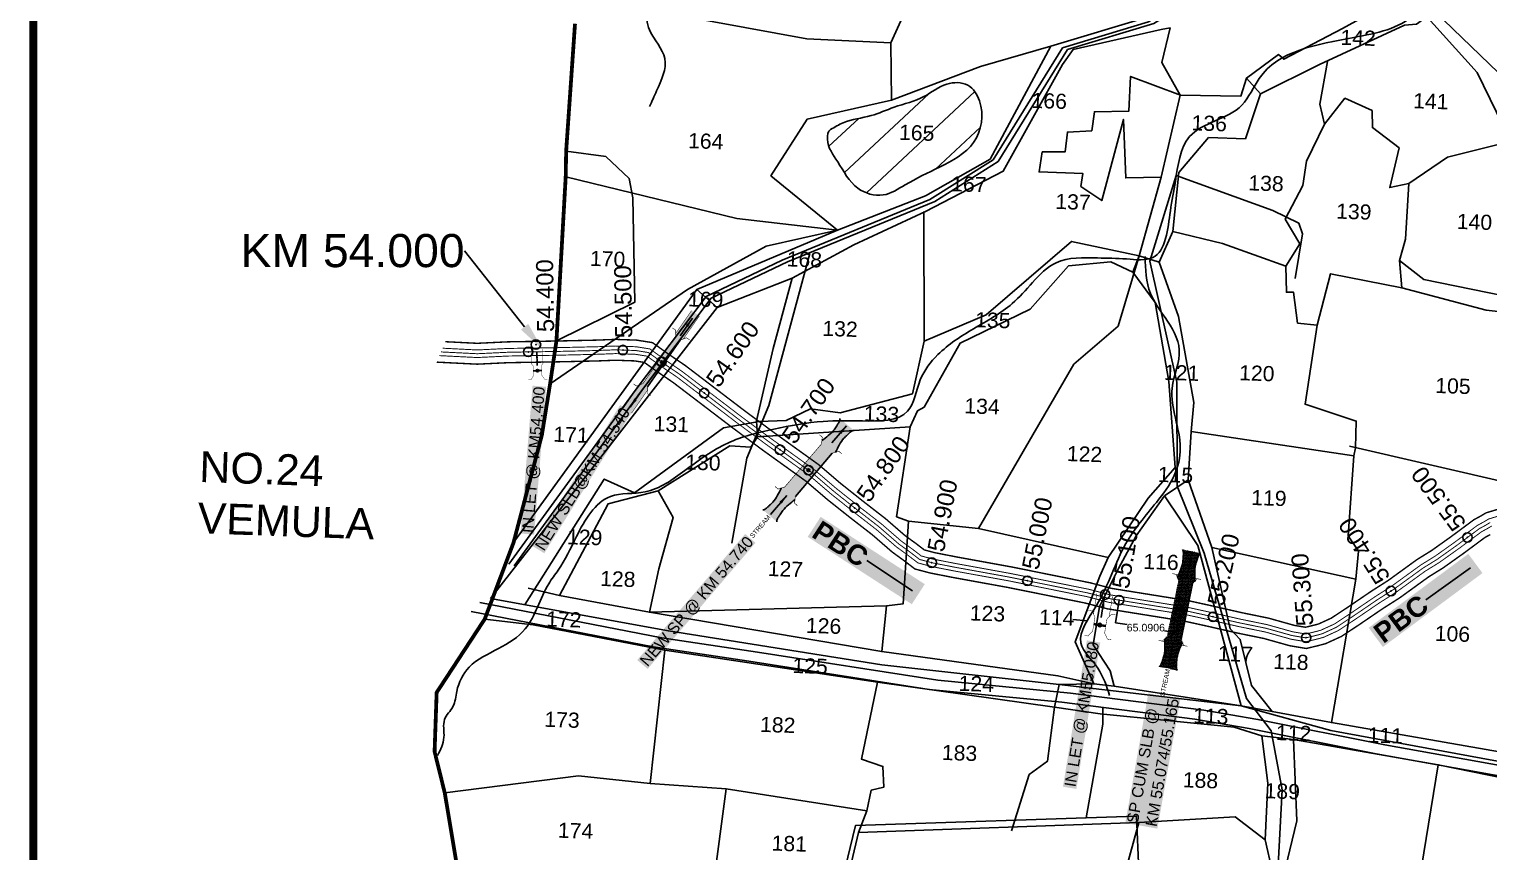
# Model space of a CAD drawing. Header units: inches. Extents: x 211876 to 216659, y 1586448 to 1603451.
# Drawn here: x 211876 to 213417, y 1590177 to 1591046 of the extents above; entities that cross this region are included whole.
import ezdxf
from ezdxf import colors
from ezdxf.entities.mleader import LeaderData, LeaderLine
from ezdxf.enums import TextEntityAlignment as Align
from ezdxf.math import Vec2, Vec3

# ---------------------------------------------------------------- set-up
doc = ezdxf.new("R2010")
doc.units = ezdxf.units.IN
doc.header["$LTSCALE"] = 15
doc.header["$MEASUREMENT"] = 0
doc.header["$PDMODE"] = 32
doc.header["$PDSIZE"] = 10
doc.linetypes.add('ACAD_ISO02W100', pattern=[15, 12, -3])
doc.linetypes.add('HIDDEN2', pattern=[0.1875, 0.125, -0.0625])
for name, color, linetype in [('CANAL1', 7, 'Continuous'), ('CSMark', 72, 'Continuous'), ('PAPER SIZE', 5, 'Continuous'), ('PLOT', 7, 'Continuous'), ('PLOT NO', 7, 'Continuous'), ('ROADS', 1, 'Continuous'), ('STREAM', 4, 'Continuous'), ('STRUCTURE', 5, 'Continuous'), ('text1', 7, 'Continuous'), ('text2', 7, 'Continuous'), ('VILLAGE BOUNDAY', 5, 'Continuous'), ('VILLAGE STONES', 240, 'Continuous')]:
    doc.layers.add(name, color=color, linetype=linetype)
doc.styles.get("Standard").update_dxf_attribs({"font": 'arial.ttf'})
doc.dimstyles.get("Standard").update_dxf_attribs({"dimtxt": 0.18, "dimasz": 0.18, "dimexe": 0.18, "dimexo": 0.0625, "dimgap": 0.09, "dimtad": 0, "dimtih": 1, "dimtoh": 1, "dimdec": 4, "dimzin": 0, "dimdsep": 46, "dimtxsty": 'Standard', "dimcen": 0.09, "dimadec": 0, "dimazin": 0, "dimtfac": 1, "dimtdec": 4, "dimtofl": 0, "dimtmove": 0, "dimatfit": 3, "dimfxl": 1, "dimtolj": 1, "dimtzin": 0, "dimarcsym": 0})

# ---------------------------------------------------------------- blocks, each defined once
blk = doc.blocks.new('*D10')
at = {"layer": 'Defpoints', "color": 0, "linetype": 'Continuous', "transparency": 16777216}
for p in [(213026.7, 1590443.2), (213090.9, 1590432.8), (213087.1, 1590408.9)]:
    blk.add_point(p, dxfattribs=at)
at = {"layer": 'text2', "color": 0, "linetype": 'Continuous', "lineweight": -2, "transparency": 16777216}
for p, q in [((213026.7, 1590443.1), (213022.8, 1590419.1)), ((213090.9, 1590432.8), (213087.1, 1590408.7)), ((213023, 1590419.2), (213035.1, 1590417.3)), ((213086.9, 1590408.9), (213074.8, 1590410.9))]:
    blk.add_line(p, q, dxfattribs=at)
at = {"layer": 'text2', "color": 0, "linetype": 'Continuous', "transparency": 16777216}
for points in [[(213023, 1590419.2), (213023, 1590419.2), (213022.8, 1590419.2)], [(213086.9, 1590409), (213086.9, 1590408.9), (213087.1, 1590408.9)]]:
    blk.add_solid(points, dxfattribs=at)
at = {"layer": 'text2', "color": 0, "linetype": 'Continuous', "transparency": 16777216, "insert": (213055, 1590414.1), "char_height": 8, "attachment_point": 5}
blk.add_mtext('\\A1;65.0906', dxfattribs=at)
blk = doc.blocks.new('OT')
at = {"layer": 'STRUCTURE', "color": 190}
for points, const_width in [([(769751.4, 1706595.8), (769729.4, 1706595.8)], 0.5), ([(769775.2, 1706601.8), (769775.2, 1706597.8), (769769.2, 1706593.8), (769761.8, 1706593.8), (769754.4, 1706593.8), (769748.4, 1706597.8), (769748.4, 1706601.8)], 0.5), ([(769761.8, 1706593.8), (769761.8, 1706581)], 2.5), ([(769751.4, 1706579), (769729.4, 1706579)], 0.5), ([(769748.4, 1706573), (769748.4, 1706577), (769754.4, 1706581), (769761.8, 1706581), (769761.8, 1706581), (769761.8, 1706581), (769769.2, 1706581), (769775.2, 1706577), (769775.2, 1706573)], 0.5)]:
    blk.add_lwpolyline(points, dxfattribs=dict(at, const_width=const_width))
at = {"layer": 'STRUCTURE', "color": 0}
blk.add_circle((769761.8, 1706587.4), 1.87, dxfattribs=at)
blk.add_leader([(769732.6, 1706587.4), (769753.8, 1706587.4)], dimstyle='Standard', override={"dimasz": 10, "dimgap": 0.09, "dimtad": 0}, dxfattribs=at)
blk = doc.blocks.new('SLB')
at = {"layer": 'STRUCTURE'}
h = blk.add_hatch(dxfattribs=at)
h.set_pattern_fill('DOTS', color=6, scale=20, angle=320.3722, style=0)
h.set_pattern_definition([(320.372247934, (-159.4327, -72.9564), (1.2786241598, 0.5641323054), [0, -1.25])])
h.paths.add_polyline_path([(769699.5, 1706871.1), (769699.5, 1706861.1), (769729.1, 1706861.1), (769732.1, 1706863.1), (769792.1, 1706863.1), (769795.1, 1706861.1), (769824.7, 1706861.1), (769824.7, 1706871.1), (769795.1, 1706871.1), (769792.1, 1706869.1), (769732.1, 1706869.1), (769729.1, 1706871.1)])
at = {"layer": 'STRUCTURE', "color": 6, "linetype": 'ACAD_ISO02W100', "ltscale": 0.5, "const_width": 0.5}
for points in [[(769699.5, 1706871.1), (769729.1, 1706871.1)], [(769795.1, 1706871.1), (769824.7, 1706871.1)], [(769699.5, 1706861.1), (769729.1, 1706861.1)], [(769795.1, 1706861.1), (769824.7, 1706861.1)]]:
    blk.add_lwpolyline(points, dxfattribs=at)
at = {"layer": 'STRUCTURE', "color": 6, "const_width": 0.628}
for points in [[(769726.1, 1706877.1), (769726.1, 1706873.1), (769732.1, 1706869.1), (769792.1, 1706869.1), (769798.1, 1706873.1), (769798.1, 1706877.1)], [(769726.1, 1706855.1), (769726.1, 1706859.1), (769732.1, 1706863.1), (769792.1, 1706863.1), (769798.1, 1706859.1), (769798.1, 1706855.1)]]:
    blk.add_lwpolyline(points, dxfattribs=at)
at = {"layer": 'STRUCTURE', "color": 6}
blk.add_lwpolyline([(769732.1, 1706863.1), (769792.1, 1706863.1)], dxfattribs=at)
blk.add_lwpolyline([(769732.1, 1706863.1), (769792.1, 1706863.1)], dxfattribs=at)
at = {"layer": 'STRUCTURE', "color": 0}
blk.add_circle((769762.1, 1706866.1), 1.24, dxfattribs=at)
for points in [[(769703.8, 1706866), (769726.7, 1706866)], [(769818.6, 1706865.8), (769795.7, 1706865.8)]]:
    blk.add_leader(points, dimstyle='Standard', override={"dimasz": 10, "dimgap": 0.09, "dimtad": 0}, dxfattribs=at)
blk = doc.blocks.new('SP')
at = {"layer": 'STRUCTURE'}
h = blk.add_hatch(dxfattribs=at)
h.set_pattern_fill('DASH', color=256, scale=8, style=0)
edge = h.paths.add_edge_path()
edge.add_spline(control_points=[(769825.7, 1706742.1), (769825.3, 1706741.8), (769823.8, 1706740.8), (769820.9, 1706740.3), (769817, 1706739.7), (769811.4, 1706738.9), (769804, 1706739.7), (769798.4, 1706741), (769795.6, 1706741.6)], knot_values=[0, 0, 0, 0, 1.613557, 5.24513, 8.624976, 13.470124, 22.190216, 30.746377, 30.746377, 30.746377, 30.746377], degree=3, periodic=0)
edge.add_line((769795.6, 1706741.6), (769792.6, 1706739.6))
edge.add_line((769792.6, 1706739.6), (769732.6, 1706739.6))
edge.add_line((769732.6, 1706739.6), (769729.6, 1706741.6))
edge.add_spline(control_points=[(769729.6, 1706741.6), (769726.9, 1706740.9), (769721.3, 1706739.5), (769713.9, 1706738.5), (769708.3, 1706739.1), (769704.4, 1706739.6), (769701.5, 1706740), (769700, 1706741), (769699.5, 1706741.3)], knot_values=[0, 0, 0, 0, 8.556161, 17.276253, 22.121402, 25.501247, 29.13282, 30.746377, 30.746377, 30.746377, 30.746377], degree=3, periodic=0)
edge.add_line((769699.5, 1706741.3), (769699.5, 1706722.1))
edge.add_spline(control_points=[(769699.5, 1706722.1), (769700, 1706722.4), (769701.4, 1706723.4), (769704.3, 1706724), (769708.2, 1706724.5), (769713.8, 1706725.3), (769721.2, 1706724.5), (769726.8, 1706723.3), (769729.6, 1706722.6)], knot_values=[0, 0, 0, 0, 1.613557, 5.24513, 8.624976, 13.470124, 22.190216, 30.746377, 30.746377, 30.746377, 30.746377], degree=3, periodic=0)
edge.add_line((769729.6, 1706722.6), (769732.6, 1706724.6))
edge.add_line((769732.6, 1706724.6), (769792.6, 1706724.6))
edge.add_line((769792.6, 1706724.6), (769795.6, 1706722.6))
edge.add_spline(control_points=[(769795.6, 1706722.6), (769798.4, 1706723.3), (769803.9, 1706724.8), (769811.3, 1706725.8), (769817, 1706725.1), (769820.9, 1706724.7), (769823.8, 1706724.2), (769825.2, 1706723.3), (769825.7, 1706723)], knot_values=[0, 0, 0, 0, 8.556161, 17.276253, 22.121402, 25.501247, 29.13282, 30.746377, 30.746377, 30.746377, 30.746377], degree=3, periodic=0)
edge.add_line((769825.7, 1706723), (769825.7, 1706742.1))
h.paths.add_polyline_path([(769764.2, 1706732.1, -1), (769761.1, 1706732.1, -1)], flags=0)
h.paths.add_polyline_path([(769761.1, 1706732.1, 1), (769764.2, 1706732.1, 1)], flags=16)
at = {"layer": 'STRUCTURE', "const_width": 0.628}
for points in [[(769726.6, 1706747.6), (769726.6, 1706743.6), (769732.6, 1706739.6), (769792.6, 1706739.6), (769798.6, 1706743.6), (769798.6, 1706747.6)], [(769726.6, 1706716.6), (769726.6, 1706720.6), (769732.6, 1706724.6), (769792.6, 1706724.6), (769798.6, 1706720.6), (769798.6, 1706716.6)]]:
    blk.add_lwpolyline(points, dxfattribs=at)
at = {"layer": 'STRUCTURE', "color": 3}
blk.add_lwpolyline([(769732.6, 1706724.6), (769792.6, 1706724.6)], dxfattribs=at)
blk.add_lwpolyline([(769732.6, 1706724.6), (769792.6, 1706724.6)], dxfattribs=at)
at = {"layer": 'STRUCTURE', "color": 0}
blk.add_circle((769762.6, 1706732.1), 1.55, dxfattribs=at)
at = {"layer": 'STRUCTURE'}
for points in [[(769699.5, 1706741.3), (769700.9, 1706740.5), (769704.4, 1706739.6), (769707.8, 1706739.2), (769712.6, 1706738.8), (769721.3, 1706739.7), (769729.6, 1706741.6)], [(769825.7, 1706742.1), (769824.3, 1706741.3), (769820.8, 1706740.3), (769817.5, 1706739.8), (769812.7, 1706739.2), (769804, 1706739.9), (769795.6, 1706741.6)], [(769699.5, 1706722.1), (769700.9, 1706723), (769704.4, 1706724), (769707.7, 1706724.5), (769712.5, 1706725), (769721.2, 1706724.4), (769729.6, 1706722.6)], [(769825.7, 1706723), (769824.3, 1706723.8), (769820.8, 1706724.7), (769817.4, 1706725.1), (769812.6, 1706725.5), (769803.9, 1706724.6), (769795.6, 1706722.6)]]:
    blk.add_spline(points, degree=3, dxfattribs=at)
at = {"layer": 'STRUCTURE', "color": 0}
blk.add_text('STREAM', height=5, dxfattribs=at).set_placement((769684.3, 1706732.1), align=Align.MIDDLE_CENTER)
for points in [[(769727.4, 1706732.1), (769700.8, 1706732.1)], [(769824.4, 1706732.1), (769800.5, 1706732.1)]]:
    blk.add_leader(points, dimstyle='Standard', override={"dimasz": 10, "dimgap": 0.09, "dimtad": 0}, dxfattribs=at)
blk = doc.blocks.new('PBC')
at = {"layer": 'STRUCTURE', "color": 5, "insert": (13.6, 8.7), "char_height": 30, "width": 181.057, "attachment_point": 1, "rotation": 325.6347, "bg_fill": 1, "box_fill_scale": 1.1, "bg_fill_color": 7, "bg_fill_true_color": 16777215, "bg_fill_transparency": 0}
blk.add_mtext('{\\fArial|b1|i0|c0|p34;\\C256;PBC}', dxfattribs=at)
at = {"layer": 'PAPER SIZE'}
blk.add_leader([(148.6, -102.5), (80.6, -54.7)], dimstyle='Standard', override={"dimasz": 40, "dimgap": 0.09, "dimtad": 0, "dimtfill": 2, "dimtfillclr": 5}, dxfattribs=at)

msp = doc.modelspace()

# ---------------------------------------------------------------- hatches: boundary and pattern name
at = {"layer": 'STREAM'}
h = msp.add_hatch(dxfattribs=at)
h.set_pattern_fill('ANSI31', color=256, scale=251.742088, angle=-1.98793807)
h.set_pattern_definition([(43.01206, (210510.003, 1585718.84), (-21.4658, 23.00954), [])])
edge = h.paths.add_edge_path()
edge.add_spline(control_points=[(212722.36395, 1590940.16663), (212722.29407, 1590940.12976), (212719.08903, 1590938.43893), (212717.05849, 1590922.99921), (212732.07588, 1590904.38248), (212745.51128, 1590876.38636), (212777.98186, 1590866.91101), (212805.29664, 1590885.16676), (212837.73614, 1590900.48429), (212878.65628, 1590921.52228), (212885.83192, 1590963.55626), (212868.51039, 1590990.42645), (212841.55944, 1590990.17322), (212820.08733, 1590971.687), (212791.1609, 1590965.44455), (212763.94382, 1590952.9024), (212739.52534, 1590950.59612), (212726.46877, 1590942.67231), (212722.15555, 1590940.05469)], knot_values=[0, 0, 0, 0, 0.2365612774, 10.8495880669, 37.2265802502, 72.2823738686, 99.9188426718, 125.6658727034, 166.2664244273, 210.8025660568, 255.1130580557, 275.7216510107, 297.9357547699, 325.4044942998, 358.8154148577, 384.7422164803, 415.1930413134, 430.2148651022, 430.2148651022, 430.2148651022, 430.2148651022], degree=3, periodic=0)
h.paths.add_polyline_path([(212789.92767, 1590925.07073), (212835.36279, 1590923.49368), (212836.21294, 1590947.98643), (212790.77781, 1590949.56348)], flags=24)

# ---------------------------------------------------------------- linework, layer by layer
at = {"layer": 'CANAL1', "color": 1, "linetype": 'HIDDEN2', "ltscale": 4, "const_width": 1}
msp.add_lwpolyline([(212310.81722, 1590705.25882), (212348.962, 1590703.34), (212381.875, 1590704.923), (212432.92, 1590705.762), (212475.233, 1590706.724), (212495.16, 1590707.491), (212516.339, 1590706.743), (212529.779, 1590704.604), (212545.557, 1590693.292), (212562.215, 1590681.982), (212624.817, 1590634.25), (212656.987, 1590610.421), (212703.013, 1590577.321), (212725.467, 1590558.09), (212747.50057, 1590540.59319), (212749.187, 1590539.254), (212773.213, 1590520.621), (212793.963, 1590502.629), (212806.036, 1590493.867), (212816.087, 1590486.146), (212829.663, 1590482.539), (212853.891, 1590477.814), (212911.476, 1590467.351), (212993.726, 1590450.767), (213016.576, 1590444.789), (213098.601, 1590431.615), (213119.15, 1590427.105), (213153.853, 1590419.189), (213181.92, 1590413.453), (213204.672, 1590407.083), (213209.376, 1590405.769), (213224, 1590403.324), (213233.779, 1590405.684), (213241.038, 1590407.577), (213256.058, 1590414.451), (213273.921, 1590426.238), (213299.141, 1590443.419), (213317.098, 1590454.859), (213347.413, 1590476.847), (213362.602, 1590486.256), (213383.602, 1590501.183), (213407.302, 1590518.758), (213413.229, 1590521.963), (213418.659, 1590525.18)], dxfattribs=at)
at = {"layer": 'CANAL1', "color": 5, "ltscale": 4, "const_width": 1}
for points in [[(212312.58554, 1590709.17493), (212348.96641, 1590707.34484), (212381.74602, 1590708.92142), (212432.84167, 1590709.76125), (212475.11061, 1590710.72225), (212495.15366, 1590711.49372), (212516.72539, 1590710.73185), (212531.34134, 1590708.40569), (212547.84615, 1590696.57261), (212564.55285, 1590685.22954), (212627.2202, 1590637.44772), (212659.34526, 1590613.65201), (212705.48614, 1590580.46939), (212728.01261, 1590561.17632), (212749.98806, 1590543.72567), (212751.6565, 1590542.40076), (212775.75079, 1590523.7148), (212796.45261, 1590505.76457), (212808.42955, 1590497.07229), (212817.88842, 1590489.80616), (212830.5604, 1590486.43934), (212854.6314, 1590481.74496), (212912.22891, 1590471.27969), (212994.62824, 1590454.66558), (213017.40128, 1590448.70771), (213099.3475, 1590435.54637), (213120.02355, 1590431.00848), (213154.69836, 1590423.09891), (213182.86087, 1590417.34339), (213205.75043, 1590410.93488), (213210.24636, 1590409.679), (213223.85481, 1590407.4038), (213232.80504, 1590409.56379), (213239.69084, 1590411.35946), (213254.11267, 1590417.95971), (213271.69334, 1590429.56041), (213296.93984, 1590446.75946), (213314.84708, 1590458.16776), (213345.18255, 1590480.17061), (213360.38784, 1590489.5897), (213381.25173, 1590504.41995), (213405.14849, 1590522.14086), (213411.25751, 1590525.44429), (213417.03837, 1590528.86915), (213428.55947, 1590532.3447)], [(212309.04889, 1590701.34272), (212348.95759, 1590699.33516), (212382.00398, 1590700.92458), (212432.99833, 1590701.76275), (212475.35539, 1590702.72575), (212495.16634, 1590703.48828), (212515.95261, 1590702.75415), (212528.21666, 1590700.80231), (212543.26785, 1590690.01139), (212559.87715, 1590678.73446), (212622.4138, 1590631.05228), (212654.62874, 1590607.18999), (212700.53986, 1590574.17261), (212722.92139, 1590555.00368), (212745.01307, 1590537.46072), (212746.7175, 1590536.10724), (212770.67521, 1590517.5272), (212791.47339, 1590499.49343), (212803.64245, 1590490.66171), (212814.28558, 1590482.48584), (212828.7656, 1590478.63866), (212853.1506, 1590473.88304), (212910.72309, 1590463.42231), (212992.82376, 1590446.86842), (213015.75072, 1590440.87029), (213097.8545, 1590427.68363), (213118.27645, 1590423.20152), (213153.00764, 1590415.27909), (213180.97913, 1590409.56261), (213203.59357, 1590403.23112), (213208.50564, 1590401.859), (213224.14519, 1590399.2442), (213234.75296, 1590401.80421), (213242.38516, 1590403.79454), (213258.00333, 1590410.94229), (213276.14866, 1590422.91559), (213301.34216, 1590440.07854), (213319.34892, 1590451.55024), (213349.64345, 1590473.52339), (213364.81616, 1590482.9223), (213385.95227, 1590497.94605), (213409.45551, 1590515.37514), (213415.20049, 1590518.48171), (213420.27963, 1590521.49085)]]:
    msp.add_lwpolyline(points, dxfattribs=at)
at = {"layer": 'CANAL1', "color": 200, "ltscale": 4, "const_width": 1.5}
for points in [[(212315.28826, 1590716.04782), (212348.97412, 1590714.3533), (212381.5203, 1590715.91866), (212432.7046, 1590716.75995), (212474.89643, 1590717.71919), (212495.14256, 1590718.49847), (212517.40157, 1590717.71233), (212534.07545, 1590715.05865), (212551.85216, 1590702.31368), (212568.6441, 1590690.91274), (212631.42581, 1590643.04372), (212663.47222, 1590619.30626), (212709.81412, 1590585.97908), (212732.46742, 1590566.57739), (212755.97812, 1590547.90759), (212780.19192, 1590529.12895), (212800.80943, 1590511.25183), (212812.61827, 1590502.68154), (212821.04089, 1590496.21143), (212832.13086, 1590493.26495), (212855.92711, 1590488.62415), (212913.54651, 1590478.1549), (212996.20715, 1590461.4881), (213018.84552, 1590455.56546), (213100.65388, 1590442.42626), (213121.55226, 1590437.83958), (213156.17773, 1590429.94126), (213184.5074, 1590424.15158), (213207.63769, 1590417.67567), (213211.76948, 1590416.52151), (213223.60072, 1590414.54344), (213231.10061, 1590416.35341), (213237.33332, 1590417.97878), (213250.70834, 1590424.09994), (213267.79492, 1590435.37462), (213293.08782, 1590452.60528), (213310.90796, 1590463.95809), (213341.27925, 1590485.98692), (213356.51306, 1590495.42368), (213377.13877, 1590510.08463), (213401.37984, 1590528.06086), (213407.8074, 1590531.53654), (213414.20226, 1590535.32517), (213426.26604, 1590538.96442)], [(212306.34617, 1590694.46982), (212348.94988, 1590692.3267), (212382.2297, 1590693.92734), (212433.1354, 1590694.76405), (212475.56957, 1590695.72881), (212495.17744, 1590696.48353), (212515.27643, 1590695.77367), (212525.48255, 1590694.14935), (212539.26184, 1590684.27032), (212555.7859, 1590673.05126), (212618.20819, 1590625.45628), (212650.50178, 1590601.53574), (212696.21188, 1590568.66292), (212718.46658, 1590549.60261), (212742.39588, 1590530.60041), (212766.23408, 1590512.11305), (212787.11657, 1590494.00617), (212799.45373, 1590485.05246), (212811.13311, 1590476.08057), (212827.19514, 1590471.81305), (212851.85489, 1590467.00385), (212909.40549, 1590456.5471), (212991.24485, 1590440.0459), (213014.30648, 1590434.01254), (213096.54812, 1590420.80374), (213116.74774, 1590416.37042), (213151.52827, 1590408.43674), (213179.3326, 1590402.75442), (213201.70631, 1590396.49033), (213206.98252, 1590395.01649), (213224.39928, 1590392.10456), (213236.45739, 1590395.01459), (213244.74268, 1590397.17522), (213261.40766, 1590404.80206), (213280.04708, 1590417.10138), (213305.19418, 1590434.23272), (213323.28804, 1590445.75991), (213353.54675, 1590467.70708), (213368.69094, 1590477.08832), (213390.06523, 1590492.28137), (213413.22416, 1590509.45514), (213418.6506, 1590512.38946)]]:
    msp.add_lwpolyline(points, dxfattribs=at)
at = {"layer": 'PAPER SIZE', "color": 5, "const_width": 8.67515}
msp.add_lwpolyline([(211880.25305, 1586452.30002), (215707.12285, 1586452.30002), (215707.12285, 1592935.96633), (211880.25305, 1592935.96633)], close=True, dxfattribs=at)
at = {"layer": 'PLOT'}
for points in [[(212571.37719, 1591232.75415), (212566.95705, 1591194.62148), (212564.50563, 1591179.9285), (212548.08112, 1591074.76413), (212566.14187, 1591059.82829), (212696.91573, 1591035.95271), (212785.79361, 1591031.70757), (212797.95695, 1591058.7431), (212784.21789, 1591153.58169), (212788.61233, 1591212.77325), (212851.57677, 1591220.25596), (212850.13085, 1591256.65861), (212861.38249, 1591257.42825), (212868.95127, 1591308.21366), (212894.00053, 1591305.21191)], [(213091.18201, 1590976.3226), (213155.44614, 1590975.47952), (213161.2039, 1590994.4794), (213195.00339, 1591019.1671), (213195.00339, 1591019.1671), (213200.76896, 1591014.30895), (213262.55282, 1591046.69843), (213351.72271, 1591096.10462), (213367.89651, 1591197.48436), (213371.93314, 1591222.63198)], [(212386.72347, 1590502.93191), (212580.71331, 1590771.01521), (212729.23846, 1590833.91962), (212659.06389, 1590891.19713), (212697.23417, 1590951.02553), (212786.59317, 1590970.93441), (212880.34442, 1591006.79819), (212954.7781, 1591027.99215), (213057.71427, 1591059.14582)], [(213926.71365, 1590826.66252), (213625.9255, 1590867.54158), (213564.61692, 1590874.63963), (213561.53515, 1590884.37602), (213479.40804, 1590873.86971), (213452.43139, 1590902.76247), (213442.43583, 1590928.27018), (213427.40392, 1590999.91435), (213359.68571, 1591065.03456), (213340.92205, 1591051.3839), (213328.15891, 1591050.23781), (213238.45415, 1591008.85646), (213176.13969, 1590977.64815), (213161.2039, 1590994.4794)], [(212363.01891, 1590444.85022), (212550.85139, 1590410.62658), (212776.3329, 1590374.71812), (212963.46861, 1590354.17555), (213000.05684, 1590354.82214), (212980.4166, 1590399.24032), (213006.25563, 1590468.57888), (213015.13696, 1590488.17066), (213057.60387, 1590550.81277), (213085.78595, 1590583.14022), (213079.10958, 1590674.05251), (213064.7545, 1590757.61901), (213041.15046, 1590789.39298), (213048.02897, 1590806.78664), (213071.3096, 1590889.63399), (213091.18201, 1590976.3226), (213071.96602, 1591010.89911), (213080.69252, 1591047.35482)], [(213490.5353, 1590740.86243), (213414.42933, 1590749.457), (213325.16889, 1590772.86523), (213249.98158, 1590787.73101), (213236.03006, 1590733.36951), (213223.2169, 1590650.01353), (213277.18325, 1590632.17809), (213276.20714, 1590604.05631), (213274.57762, 1590595.46664), (213268.5394, 1590511.03874), (213279.38689, 1590494.99485), (213276.57016, 1590465.1822), (213250.91731, 1590313.79887), (213188.4377, 1590325.66231), (213155.57638, 1590331.47079), (213021.53142, 1590352.28143), (213000.05684, 1590354.82214), (212962.1416, 1590363.3353), (212776.14894, 1590388.82157), (212530.85804, 1590430.42014), (212540.71964, 1590476.39729), (212555.85716, 1590530.25807), (212539.94518, 1590558.45842), (212615.63099, 1590606.10055), (212637.8608, 1590604.61081), (212645.06667, 1590615.49174), (212643.85701, 1590632.40981), (212661.60979, 1590708.83661), (212681.50474, 1590783.2382), (212746.63507, 1590818.25004), (212822.47935, 1590853.4019), (212904.4765, 1590895.9541), (212967.04624, 1591008.59454), (212978.08389, 1591024.43082), (213071.21692, 1591045.74605), (213080.69252, 1591047.35482)], [(212729.23846, 1590833.91962), (212822.34305, 1590870.03651), (212890.56087, 1590908.62291), (212954.7781, 1591027.99215)], [(212785.79361, 1591031.70757), (212786.59317, 1590970.93441)], [(213243.71561, 1590945.88114), (213238.80064, 1590966.95936), (213246.83594, 1591011.95702)], [(212945.6018, 1590916.50832), (212969.6513, 1590916.48358), (212972.1358, 1590937.45776), (212997.85622, 1590938.86004), (213000.71281, 1590958.87629), (213036.86001, 1590959.30316), (213038.85649, 1590996.17623), (213091.58176, 1590976.32504)], [(213176.13969, 1590977.64815), (213160.12817, 1590930.26987), (213121.20789, 1590931.62079), (213089.95745, 1590894.67891), (213083.33338, 1590832.52537), (213069.0425, 1590800.0478)], [(213083.33338, 1590832.52537), (213136.03368, 1590819.6754), (213202.89185, 1590795.81423), (213217.74722, 1590819.34384), (213202.10727, 1590845.43477), (213220.8849, 1590880.85088), (213224.79264, 1590906.76426), (213243.71561, 1590945.88114), (213265.22004, 1590973.18751), (213293.84829, 1590960.1712), (213294.22466, 1590942.1242), (213322.55768, 1590920.60211), (213312.58565, 1590878.86907), (213332.79041, 1590883.17719), (213373.35909, 1590910.82371), (213442.43583, 1590928.27018)], [(212945.6018, 1590916.50832), (212942.21585, 1590895.36254), (212988.50606, 1590893.61919), (212986.4008, 1590879.97866), (213008.44593, 1590865.14282), (213031.36108, 1590950.84992), (213033.75823, 1590888.91072), (213071.3096, 1590889.63399)], [(212442.90256, 1590917.35812), (212484.77238, 1590911.43792), (212509.53117, 1590888.29934), (212513.17986, 1590868.06705), (212515.33102, 1590757.68312), (212432.65755, 1590717.10613)], [(213332.79041, 1590883.17719), (213329.27099, 1590824.4948), (213322.9636, 1590801.67037), (213325.16889, 1590772.86523)], [(212399.59874, 1590438.78845), (212483.09336, 1590570.96021), (212515.00731, 1590556.40661), (212609.14934, 1590625.25769), (212646.69247, 1590631.89985), (212675.13577, 1590632.7184), (212701.00127, 1590645.00913), (212732.30232, 1590641.04516), (212808.59781, 1590661.17712), (212821.09476, 1590716.73988), (212820.4742, 1590853.67404)], [(213274.57762, 1590595.46664), (213102.96786, 1590621.16815), (213105.73183, 1590651.71336), (213089.62807, 1590742.73225), (213069.0425, 1590800.0478), (213048.02897, 1590806.78664), (212976.52228, 1590821.98432), (212886.50571, 1590744.25021), (212821.09476, 1590716.73988)], [(212776.14894, 1590388.82157), (212781.12173, 1590437.14966), (212798.857, 1590439.40595), (212804.34738, 1590526.6025), (212791.77549, 1590531.14155), (212806.14504, 1590626.13443), (212813.71468, 1590643.10296), (212820.82918, 1590646.9587), (212858.90021, 1590714.5623), (212932.8307, 1590750.56138), (212973.49086, 1590796.22483), (213017.98433, 1590800.42422), (213041.15046, 1590789.39298)], [(212878.22705, 1590518.6485), (212979.06122, 1590692.24462), (213025.80151, 1590732.49384), (213048.02897, 1590806.78664)], [(212681.50474, 1590783.2382), (212602.48223, 1590752.26577), (212580.71331, 1590771.01521)], [(213202.89185, 1590795.81423), (213203.38108, 1590768.29779), (213210.78945, 1590768.41057), (213215.20759, 1590735.70439), (213236.03006, 1590733.36951)], [(212602.48223, 1590752.26577), (212479.38583, 1590594.21976), (212363.01891, 1590444.85022)], [(213490.5353, 1590740.86243), (213467.69169, 1590594.96949), (213448.10711, 1590595.2237), (213441.98394, 1590566.07179), (213269.9991, 1590605.66154)], [(212645.06667, 1590615.49174), (212806.14504, 1590626.13443)], [(213099.85234, 1590570.12237), (213102.96786, 1590621.16815)], [(213099.85234, 1590570.12237), (213074.68939, 1590553.26072), (213044.81867, 1590510.91487), (213026.15145, 1590476.63841), (213005.90174, 1590436.49716), (212999.30048, 1590395.79925), (213017.46648, 1590368.42971), (213021.53142, 1590352.28143)], [(213099.85234, 1590570.12237), (213124.68185, 1590498.89381), (213144.12163, 1590412.99617), (213154.69392, 1590401.6735), (213166.60332, 1590353.05504), (213188.4377, 1590325.66231)], [(212435.85737, 1590447.98555), (212487.22556, 1590544.74178), (212539.94518, 1590558.45842)], [(213155.57638, 1590331.47079), (213109.83257, 1590500.72392), (213074.68939, 1590553.26072)], [(212804.34738, 1590526.6025), (212878.22705, 1590518.6485), (213015.13696, 1590488.17066)], [(213124.68185, 1590498.89381), (213276.57016, 1590465.1822)], [(212530.85804, 1590430.42014), (212781.12173, 1590437.14966)], [(213188.32967, 1590157.6532), (213180.93266, 1590190.03017), (213183.7728, 1590249.73966), (213177.37976, 1590299.88334), (213148.26134, 1590309.02085), (213006.61136, 1590323.22528), (212958.44362, 1590330.31506), (212771.70906, 1590356.63623), (212547.07757, 1590390.36155), (212407.92655, 1590416.94906), (212356.92373, 1590423.14133)], [(212547.07757, 1590390.36155), (212531.63164, 1590249.38658), (212455.76598, 1590257.47434), (212314.67682, 1590239.84684)], [(213047.51526, 1590208.39222), (212751.49437, 1590197.74343), (212760.50772, 1590220.81585), (212764.95278, 1590242.40578), (212778.20501, 1590245.63822), (212777.30711, 1590267.61348), (212754.58146, 1590275.37684), (212771.70906, 1590356.63623)], [(212963.46861, 1590354.17555), (212958.44362, 1590330.31506), (212951.15138, 1590272.99072), (212931.78142, 1590258.95835), (212913.1672, 1590199.39979)], [(214224.24582, 1590267.71065), (214021.61409, 1590247.34541), (213960.23481, 1590242.2595), (213804.4152, 1590221.46115), (213740.18062, 1590210.77721), (213605.29497, 1590240.89444), (213527.84159, 1590254.59732), (213250.20913, 1590305.63316), (213155.57638, 1590331.47079), (212963.46861, 1590354.17555)], [(213250.91731, 1590313.79887), (213436.68726, 1590281.7355), (213518.99056, 1590264.39088), (213609.04671, 1590275.75513), (213770.21713, 1590269.21604), (213816.96507, 1590268.53829), (213987.44502, 1590276.61337), (214099.54504, 1590277.00597), (214224.07733, 1590280.74258)], [(213593.24787, 1590222.50911), (213564.2251, 1590075.89593), (213551.08285, 1589949.59116), (213480.52615, 1589958.34417), (213317.49768, 1589973.70133), (213162.25623, 1589975.6953), (213172.31832, 1590055.84308), (213197.46306, 1590140.09889), (213214.46041, 1590210.30752), (213210.75214, 1590296.18756)], [(213177.37976, 1590299.88334), (213210.75214, 1590296.18756), (213363.67448, 1590269.33007), (213593.24787, 1590222.50911), (213674.51149, 1590202.44882), (213724.79104, 1590187.29499), (213812.10358, 1590203.41954), (213977.28869, 1590224.01173), (214224.00301, 1590258.19129)], [(213317.49768, 1589973.70133), (213338.1639, 1590113.54888), (213363.67448, 1590269.33007)], [(212531.63164, 1590249.38658), (212611.7359, 1590243.79427), (212760.50772, 1590220.81585)], [(212607.19531, 1589818.90475), (212601.59572, 1589851.50207), (212604.15307, 1589972.80024), (212609.50486, 1590102.74674), (212613.94253, 1590133.99151), (212597.96293, 1590140.70183), (212611.7359, 1590243.79427)], [(212664.70368, 1589524.27212), (212897.79274, 1589505.89984), (212932.60882, 1589562.53918), (212951.2686, 1589591.43082), (212957.76665, 1589624.84727), (212939.7208, 1589625.47364), (212961.13101, 1589696.37879), (212967.38258, 1589699.03369), (212981.62072, 1589825.31234), (212979.36139, 1589843.03229), (213001.45136, 1589922.54873), (213012.27828, 1589962.3792), (213013.67216, 1590002.5371), (213016.94527, 1590096.62956), (213047.51526, 1590208.39222), (213149.1452, 1590214.30082), (213180.93266, 1590190.03017)], [(212613.94253, 1590133.99151), (212652.99028, 1590128.42439), (212704.9807, 1590140.87502), (212738.06093, 1590141.02274), (212751.49437, 1590197.74343)]]:
    msp.add_lwpolyline(points, dxfattribs=at)
at = {"layer": 'PLOT NO'}
msp.add_lwpolyline([(212992.94099, 1590421.27177), (212977.79467, 1590422.69129)], dxfattribs=at)
at = {"layer": 'ROADS'}
for points in [[(213523.64703, 1590745.66605), (213517.00006, 1590798.24844), (213480.74584, 1590890.70506), (213452.43139, 1590902.76247), (213404.87746, 1591000.15572), (213345.9292, 1591065.48656), (213377.86352, 1591180.39644), (213388.88193, 1591219.24838), (213486.2157, 1591247.16118), (213610.81907, 1591297.23482), (213732.94671, 1591325.81945), (213811.84019, 1591336.07895), (213831.79369, 1591369.56603), (213878.31602, 1591519.45337), (213777.41512, 1591525.85616), (213768.42009, 1591629.1369), (213748.92211, 1591682.33686), (213739.92156, 1591757.57941), (213751.32514, 1591932.42547), (213762.89539, 1591959.0954), (213792.24573, 1591982.24766), (213996.02812, 1591956.80441), (214105.34838, 1591938.49905)], [(212382.52168, 1590481.22161), (212515.84155, 1590664.57397), (212590.62115, 1590763.91561), (212671.13239, 1590802.11526), (212826.87085, 1590866.08605), (212893.66554, 1590908.15621), (212967.04027, 1591026.34355), (213057.96878, 1591053.87963), (213088.14333, 1591072.41548), (213122.34781, 1591124.23347), (213140.30958, 1591164.91276), (213150.14285, 1591252.01272), (213166.75734, 1591268.29779), (213181.96818, 1591384.06255), (213194.40391, 1591461.86679), (213095.96738, 1591503.76711), (213157.60778, 1591543.43608), (213280.35421, 1591588.55234), (213287.08537, 1591735.99825), (213274.08002, 1591810.72622), (213267.37965, 1591900.51262), (213160.60968, 1591893.72302), (213037.12036, 1591885.26672), (213042.37111, 1591946.28371)], [(212387.91394, 1590479.35684), (212521.23381, 1590662.70919), (212596.01341, 1590762.05084), (212676.52465, 1590800.25048), (212832.26311, 1590864.22127), (212899.0578, 1590906.29143), (212972.43253, 1591024.47877), (213063.36104, 1591052.01486), (213093.53559, 1591070.55071), (213127.74007, 1591122.3687), (213145.70184, 1591163.04799), (213155.53511, 1591250.14795), (213172.1496, 1591266.43301), (213187.36044, 1591382.19778), (213199.79617, 1591460.00201), (213101.35964, 1591501.90234), (213163.00004, 1591541.5713), (213285.74647, 1591586.68756), (213292.47763, 1591734.13348), (213279.47229, 1591808.86145), (213272.77191, 1591898.64785), (213166.00194, 1591891.85824), (213042.51262, 1591883.40195), (213047.76337, 1591944.41893)], [(212442.42939, 1590890.23521), (212623.12188, 1590846.28215), (212729.23846, 1590833.91962), (212654.05308, 1590817.0132), (212570.9278, 1590771.19597), (212425.92317, 1590671.48378)], [(212995.18408, 1588982.62082), (213028.19014, 1589047.58221), (213037.84633, 1589104.94999), (213048.41752, 1589190.89771), (213079.47411, 1589328.30015), (213093.35114, 1589459.04005), (213120.55003, 1589648.82762), (213152.98967, 1589950.70366), (213161.46752, 1590057.28438), (213194.78438, 1590163.35813), (213199.01823, 1590242.82493), (213187.1641, 1590305.15819), (213161.41778, 1590339.22425), (213116.45012, 1590492.90745), (213088.16924, 1590563.57324), (213087.76925, 1590673.16702), (213059.11298, 1590801.12858), (213087.0798, 1590891.69214), (213189.21901, 1590854.48588), (213216.53419, 1590841.13635), (213220.27745, 1590829.7861), (213212.7364, 1590782.80436)], [(212700.13729, 1590809.30714), (212656.99366, 1590648.53993), (212633.52414, 1590593.05863), (212617.66877, 1590503.39813)], [(213322.9636, 1590801.67037), (213348.65328, 1590781.55879), (213500.27379, 1590750.93318), (213545.7006, 1590744.90057), (213596.62725, 1590736.9725), (213759.3345, 1590660.08513), (213772.5463, 1590632.02579), (213784.59029, 1590466.08978), (213799.09558, 1590344.18675), (213783.74209, 1590316.36301), (213762.13835, 1590194.90462), (213840.5836, 1590171.50966), (213833.3206, 1589939.17918)], [(212435.85737, 1590447.98555), (212402.63548, 1590455.80512)], [(212530.85804, 1590430.42014), (212435.85737, 1590447.98555)], [(212342.50279, 1590431.26364), (212534.70475, 1590393.96983), (212635.87999, 1590378.56547), (212826.22178, 1590348.97249), (212966.24017, 1590335.52013), (213106.84205, 1590317.33854), (213164.0921, 1590307.69257), (213298.06216, 1590280.95093), (213531.68625, 1590238.88191), (213725.30261, 1590193.00767), (213913.94705, 1590221.42203), (214100.82846, 1590241.34594), (214231.61355, 1590257.42371)], [(212351.71294, 1590440.79684), (212543.91489, 1590403.50303), (212645.09013, 1590388.09867), (212835.43192, 1590358.50569), (212975.45031, 1590345.05333), (213116.0522, 1590326.87174), (213173.30224, 1590317.22577), (213307.2723, 1590290.48412), (213540.89639, 1590248.41511), (213734.51276, 1590202.54087), (213923.15719, 1590230.95523), (214110.03861, 1590250.87914), (214240.82369, 1590266.95691)], [(212992.00516, 1590213.38224), (213009.42154, 1590312.25932), (213009.46349, 1590329.58332)], [(212360.35126, 1589313.19311), (212423.48222, 1589464.84271), (212572.84394, 1589641.91561), (212616.66854, 1589678.0679), (212645.39378, 1589798.27404), (212668.37809, 1589875.39271), (212748.44623, 1590205.26212), (213045.08676, 1590215.07494), (213047.55566, 1590157.26052), (213162.45609, 1590059.36853)]]:
    msp.add_lwpolyline(points, dxfattribs=at)
at = {"layer": 'STREAM'}
for points in [[(212307.05471, 1590279.06717), (212313.85082, 1590298.34403), (212314.50077, 1590317.06904), (212323.40603, 1590330.91626), (212327.4054, 1590346.84678), (212340.54665, 1590372.40767), (212371.47856, 1590391.99461), (212399.77297, 1590412.82089), (212424.44364, 1590460.37312), (212434.52289, 1590474.94478), (212453.74612, 1590510.24226), (212489.68117, 1590552.61173), (212526.22869, 1590557.46482), (212568.37185, 1590580.10604), (212613.48015, 1590608.98336), (212662.2426, 1590623.74276), (212714.22187, 1590631.88624), (212755.97815, 1590632.34991), (212803.434, 1590642.5634), (212816.84054, 1590675.76717), (212835.44589, 1590702.42368), (212873.15848, 1590729.80993), (212913.90437, 1590756.32567), (212935.354, 1590778.53735), (212960.2061, 1590799.48314), (213004.03395, 1590804.46612), (213034.63212, 1590803.40406), (213062.32369, 1590804.97925), (213080.87705, 1590854.07368), (213086.17196, 1590885.26337), (213101.21665, 1590932.56659), (213156.3662, 1590965.85185), (213174.69339, 1590994.12236), (213274.60815, 1591037.33191), (213338.24961, 1591061.52255), (213363.30876, 1591109.43954), (213372.79986, 1591151.19646), (213377.30327, 1591181.64842), (213385.84152, 1591206.98648), (213401.8038, 1591225.56259), (213449.99806, 1591234.98527), (213537.31728, 1591264.28275), (213596.01086, 1591278.31483)], [(212566.60893, 1591269.05604), (212559.35281, 1591236.3735), (212556.21818, 1591213.89872), (212554.52835, 1591165.35576), (212543.66996, 1591123.85891), (212527.57053, 1591067.34926), (212530.8099, 1591045.35897), (212547.17659, 1591014.91468), (212538.46866, 1590981.1063), (212531.0616, 1590964.42572)], [(212722.15555, 1590940.05469), (212735.36749, 1590947.20311), (212764.85166, 1590954.8147), (212789.23332, 1590963.63137), (212820.69552, 1590974.87502), (212844.81579, 1590988.01824), (212866.99847, 1590986.8371), (212879.39069, 1590970.37056), (212873.13402, 1590926.50402), (212837.04094, 1590900.41269), (212800.99893, 1590881.72102), (212777.58079, 1590871.02055), (212750.87056, 1590878.1155), (212729.61451, 1590905.99181), (212718.71915, 1590930.0134), (212722.15555, 1590940.05469), (212722.36395, 1590940.16663)], [(213054.19624, 1590805.91531), (213059.82455, 1590766.97682), (213075.23168, 1590741.64642), (213090.32988, 1590707.41584), (213082.72272, 1590666.9996), (213091.37733, 1590603.70309), (213084.91455, 1590574.83484), (213066.09121, 1590546.43085), (213033.94961, 1590502.99188), (213002.5547, 1590436.89581), (212986.46715, 1590397.93622), (213004.15778, 1590371.36428), (213016.73289, 1590342.64531)]]:
    msp.add_spline(points, degree=3, dxfattribs=at)
at = {"layer": 'text2', "color": 3, "linetype": 'Continuous'}
for p in [(212402.84117, 1590705.26761), (212502.7686, 1590707.22228), (212543.65567, 1590694.71372), (212588.63617, 1590661.83671), (212668.70186, 1590601.99616), (213394.57278, 1590509.3185), (212828.90278, 1590482.74098), (213026.67187, 1590443.16751), (213125.96022, 1590425.55154), (213224.27205, 1590403.38966)]:
    msp.add_point(p, dxfattribs=at)
at = {"layer": 'text2'}
for p in [(212411, 1590713, 102), (212698.69447, 1590580.42671), (212747.50057, 1590540.59319), (212929.91778, 1590463.6326), (213313.86254, 1590452.79776), (213012, 1590449, 107), (213090.93886, 1590432.84561)]:
    msp.add_point(p, dxfattribs=at)
at = {"layer": 'VILLAGE BOUNDAY', "const_width": 4}
for points in [[(212314.67682, 1590239.84684), (212303.97981, 1590283.15996), (212306.147, 1590345.59708), (212356.92373, 1590423.14133), (212387.2648, 1590503.72746), (212417.24298, 1590617.29605), (212425.92317, 1590671.48378), (212432.65755, 1590717.10613), (212442.42939, 1590890.23521), (212442.90256, 1590917.35812), (212452.25143, 1591051.79443)], [(212374.5169, 1588934.50069), (212371.14428, 1589187.89734), (212366.02759, 1589274.18998), (212355.37904, 1589463.6126), (212334.02852, 1589578.83605), (212314.334, 1589618.74161), (212318.9815, 1589657.12362), (212325.60193, 1589720.65785), (212325.17417, 1589890.98255), (212329.44224, 1590013.94602), (212330.84699, 1590143.16444), (212314.67682, 1590239.84684)]]:
    msp.add_lwpolyline(points, dxfattribs=at)

# ---------------------------------------------------------------- block references
at = {"layer": 'PAPER SIZE', "xscale": 0.6999999999999998, "yscale": 0.6999999999999998, "zscale": 0.6999999999999998}
for p, rotation in [((212702.90249, 1590521.91378), 1.466783697589812), ((213295.87472, 1590402.55826), 70.9321837230518)]:
    msp.add_blockref('PBC', p, dxfattribs=dict(at, rotation=rotation))
at = {"layer": 'STRUCTURE', "color": 0}
for name, p, rotation in [('SLB', (1171470.47083, -17529.41624), 55.08053215069462), ('SP', (1009546.69039, -103675.25304), 49.46480859079367), ('SP', (1730194.4614, 493224.59789), 78.40069121169267), ('SLB', (1730325.77107, 493198.16107), 78.40069121169267), ('OT', (-1347418.60316, 2624847.96092, 107), 260.7368642408149)]:
    msp.add_blockref(name, p, dxfattribs=dict(at, rotation=rotation))
at = {"layer": 'STRUCTURE', "color": 0, "xscale": 0.7, "yscale": 0.7, "zscale": 0.7, "rotation": 272.2923622697426}
msp.add_blockref('OT', (-1002795.10827, 2081304.72453, 102), dxfattribs=at)

# ---------------------------------------------------------------- texts
at = {"layer": 'CSMark', "color": 1}
for s, rotation, p in [('54.400', 90.94398634, (212421.27898, 1590726.19344)), ('54.500', 90.94398634, (212503.70775, 1590719.83946)), ('54.600', 55.17280493, (212596.77353, 1590671.52479)), ('54.700', 55.17280493, (212676.83922, 1590611.68423)), ('54.800', 55.17280493, (212755.63792, 1590550.28127)), ('55.500', 126.55919607, (213386.92321, 1590519.33231)), ('54.900', 78.96456025, (212832.86676, 1590494.75157)), ('55.000', 78.6003403, (212932.67344, 1590475.93055)), ('55.100', 80.87567179, (213027.97902, 1590455.71904)), ('55.400', 122.50029301, (213306.17226, 1590462.83819)), ('55.200', 77.15028472, (213128.45036, 1590437.90717)), ('55.300', 94.31136074, (213223.05278, 1590415.88835))]:
    msp.add_text(s, height=18, rotation=rotation, dxfattribs=at).set_placement(p, align=Align.MIDDLE_LEFT)
at = {"layer": 'PLOT NO'}
for s, p in [('142', (213279.173, 1591036.93224)), ('166', (212953.03935, 1590970.34738)), ('141', (213355.89805, 1590969.98017)), ('136', (213121.95201, 1590946.69044)), ('164', (212590.32848, 1590927.83226)), ('165', (212813.0739, 1590936.6322)), ('167', (212868.17921, 1590882.36992)), ('138', (213181.92167, 1590883.25911)), ('137', (212978.10541, 1590863.69957)), ('139', (213274.64121, 1590853.40681)), ('140', (213402.02968, 1590842.55628)), ('170', (212486.72435, 1590803.5216)), ('168', (212694.45759, 1590802.98734)), ('169', (212590.27081, 1590760.74385)), ('132', (212732.10552, 1590729.65333)), ('135', (212893.41647, 1590738.77322)), ('121', (213092.75645, 1590683.22722)), ('120', (213172.18709, 1590682.77996)), ('105', (213379.28945, 1590669.33107)), ('133', (212775.85673, 1590639.68391)), ('134', (212882.03106, 1590647.81778)), ('131', (212553.99241, 1590629.00726)), ('171', (212448.04001, 1590617.85412)), ('130', (212587.32465, 1590588.51768)), ('122', (212990.30132, 1590597.41958)), ('115', (213086.32401, 1590575.42324)), ('119', (213184.95391, 1590551.02665)), ('129', (212462.46684, 1590509.60733)), ('116', (213071.04532, 1590483.47243)), ('128', (212497.44234, 1590465.53516)), ('127', (212674.45488, 1590476.06365)), ('172', (212440.38154, 1590422.8405)), ('123', (212887.8259, 1590429.13867)), ('114', (212960.93051, 1590424.68292)), ('126', (212714.75591, 1590416.0459)), ('106', (213378.74472, 1590407.62195)), ('125', (212700.50864, 1590373.68225)), ('117', (213149.5899, 1590386.42162)), ('118', (213208.1765, 1590377.89182)), ('124', (212875.99179, 1590354.82496)), ('173', (212438.55802, 1590316.851)), ('182', (212666.32902, 1590311.46312)), ('113', (213123.62291, 1590320.73646)), ('112', (213211.02053, 1590302.83184)), ('111', (213307.92971, 1590300.29107)), ('183', (212858.3272, 1590281.83853)), ('188', (213112.67414, 1590252.94379)), ('189', (213199.09378, 1590241.41227)), ('174', (212452.87571, 1590199.71549)), ('181', (212678.52403, 1590186.13557))]:
    msp.add_text(s, height=16, rotation=358.01206193, dxfattribs=at).set_placement(p, align=Align.MIDDLE_CENTER)
at = {"layer": 'STRUCTURE', "color": 5, "char_height": 12, "attachment_point": 1, "bg_fill": 1, "box_fill_scale": 1.1, "bg_fill_color": 7, "bg_fill_true_color": 16777215, "bg_fill_transparency": 0}
for s, insert, width, rotation in [('IN LET @ KM54.400', (212395.99754, 1590514.60419, 122.4), 154.2373261, 85.34527986), ('NEW SLB@KM 54.540', (212409.22022, 1590500.62179, 122.4), 172.8676126, 58.18773711), ('NEW SP @ KM 54.740', (212519.68081, 1590380.01383), 172.859427, 49.46480859), ('IN LET @ KM55.080', (212968.85745, 1590247.12345, 128.4), 154.2373261, 80.73686424), ('SP CUM SLB @\\PKM 55.074/55.165', (213034.72454, 1590208.87275, 32.4), 136.4583356, 79.9431826)]:
    msp.add_mtext(s, dxfattribs=dict(at, insert=insert, width=width, rotation=rotation))
at = {"layer": 'text1', "color": 1, "insert": (212056.25015, 1590600.43748), "char_height": 32.5, "width": 300.9228067, "attachment_point": 1, "rotation": 358.01206193}
msp.add_mtext('NO.24 VEMULA', dxfattribs=at)

# ---------------------------------------------------------------- dimensions: what is measured, and where the dimension line sits
at = {"layer": 'text2', "color": 3, "linetype": 'Continuous'}
dim = msp.add_aligned_dim(p1=(213026.67187, 1590443.16751), p2=(213090.93886, 1590432.84561), distance=-24.23472, dimstyle='Standard', override={"dimtxt": 8, "dimzin": 2}, dxfattribs=at)
dim.commit()
dim.dimension.update_dxf_attribs({"geometry": '*D10', "text_midpoint": (213054.96229, 1590414.07849)})

# ---------------------------------------------------------------- leaders
at = {"layer": 'VILLAGE STONES', "color": 1}
ml = msp.add_multileader_mtext('Standard', dxfattribs=at)
ml.set_content('KM 54.000', color=1)
ml.set_leader_properties()
ml.build(insert=Vec2(0, 0))
ml.multileader.update_dxf_attribs({"dogleg_length": 0.36, "arrow_head_size": 30})
ctx = ml.context
ctx.base_point, ctx.char_height, ctx.arrow_head_size, ctx.landing_gap_size, ctx.plane_origin = Vec3(212104.99542, 1590811.96348), 35, 30, 0.09, Vec3(213823.78368, 1591579.26257)
ctx.text_align_type = 2
notes = []
notes.append((ctx, [(1, (1, 1, 0), (212335.73136, 1590811.96348), (-1, 0), 1.396927018504357e-11, [(0, [(212417.62182, 1590708.33421)], 0, [])])]))
ctx.mtext.insert, ctx.mtext.alignment, ctx.mtext.flow_direction = Vec3(212335.64136, 1590829.76191), 3, 5
for ctx, leaders in notes:
    for number, flags, end, landing, length, lines in leaders:
        leader = LeaderData()
        leader.index, (leader.has_last_leader_line, leader.has_dogleg_vector, leader.attachment_direction) = number, flags
        leader.last_leader_point, leader.dogleg_vector, leader.dogleg_length = Vec3(end), Vec3(landing), length
        for number, points, colour, breaks in lines:
            line = LeaderLine()
            line.index, line.vertices, line.color, line.breaks = number, Vec3.list(points), colors.encode_raw_color(colour), breaks
            leader.lines.append(line)
        ctx.leaders.append(leader)

doc.saveas('drawing.dxf')
